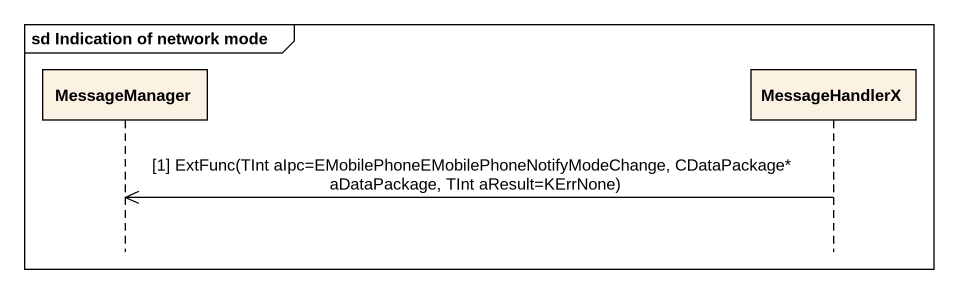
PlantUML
@startuml
mainframe sd Indication of network mode
hide footbox
participant MessageManager
participant MessageHandlerX

MessageHandlerX ->> MessageManager : [1] ExtFunc(TInt aIpc=EMobilePhoneEMobilePhoneNotifyModeChange, CDataPackage* aDataPackage, TInt aResult=KErrNone)
@enduml
